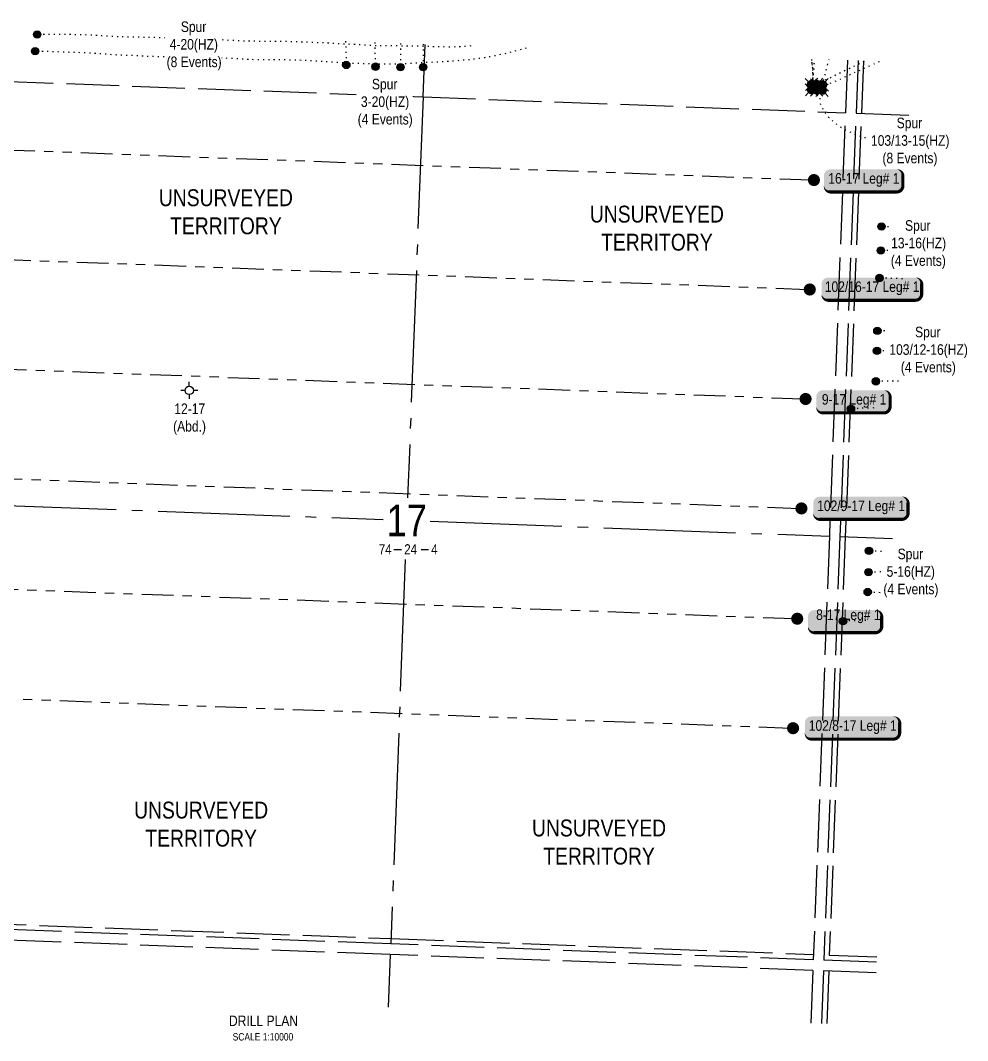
# Model space of a CAD drawing. Extents: x 329857 to 337194, y 6142471 to 6144607.
# Drawn here: x 335397 to 337194, y 6142471 to 6144408 of the extents above; entities that cross this region are included whole.
import ezdxf
from ezdxf.enums import TextEntityAlignment as Align

# ---------------------------------------------------------------- set-up
doc = ezdxf.new("R2010")
doc.units = 0
doc.header["$LTSCALE"] = 5
for name, pattern in [('foc-DOT', [1, 0.2, -0.8]), ('foc-DRILLPATH', [14.75, 6, -1.75, 1.75, -1.75, 1.75, -1.75]), ('foc-QUARTERLINE', [33, 25, -3, 2, -3]), ('foc-UNSURVEYED', [12.5, 10, -2.5])]:
    doc.linetypes.add(name, pattern=pattern)
for name, color, linetype in [('10', 1, 'Continuous'), ('9', 3, 'Continuous'), ('AS-DRILL', 8, 'foc-DOT'), ('AS-DRILL-T', 8, 'Continuous'), ('DETAIL-T', 7, 'Continuous'), ('F-WS-S', 8, 'Continuous'), ('L-MON', 1, 'Continuous'), ('L-QSEC', 8, 'foc-QUARTERLINE'), ('L-SECLBL', 7, 'Continuous'), ('L-UNS-T', 3, 'Continuous'), ('L-USEC', 7, 'foc-UNSURVEYED'), ('P-PDRILLPATH', 12, 'foc-DRILLPATH')]:
    doc.layers.add(name, color=color, linetype=linetype)
doc.layers.add('F-WS-T', color=190, linetype='Continuous', lineweight=9)
doc.styles.add('80', font='ARIALN.TTF', dxfattribs={"height": 10})
doc.styles.add('80CG', font='ARIALN.TTF', dxfattribs={"height": 10})
doc.styles.add('80L', font='ARIALN.TTF', dxfattribs={"height": 10})
doc.styles.add('SIMPLEX', font='ARIALN.TTF')

# ---------------------------------------------------------------- blocks, each defined once
blk = doc.blocks.new('L-SECLBL')
at = {"layer": '9', "color": 7}
for p, q in [((-5.08, -27.83), (-12.29, -27.83)), ((20.7, -27.83), (13.5, -27.83))]:
    blk.add_line(p, q, dxfattribs=at)
at = {"layer": '10', "color": 2, "style": 'SIMPLEX'}
blk.add_attdef('SEC', text='', height=30, dxfattribs=at).set_placement((0, 0), align=Align.MIDDLE)
at = {"layer": '10', "color": 5, "style": '80L'}
blk.add_attdef('TWP', text='', height=9.5, dxfattribs=at).set_placement((-14.43, -27.37), align=Align.MIDDLE_RIGHT)
blk.add_attdef('RGE', text='', height=9.5, dxfattribs=at).set_placement((3.62, -27.37), align=Align.MIDDLE_CENTER)
blk.add_attdef('MER', text='', height=9.5, dxfattribs=at).set_placement((23.17, -27.37), align=Align.MIDDLE_LEFT)
blk = doc.blocks.new('GABD')
for p, q in [((-0.81, 0), (-1.62, 0)), ((0, 0.81), (0, 1.62)), ((1.62, 0), (0.81, 0)), ((0, -0.81), (0, -1.62))]:
    blk.add_line(p, q)
blk.add_circle((0, 0), 0.8)
blk = doc.blocks.new('plbh')
at = {"layer": 'L-MON'}
h = blk.add_hatch(color=255, dxfattribs=at)
h.dxf.hatch_style = 1
edge = h.paths.add_edge_path()
edge.add_arc((0, 0), 1.16, 0, 360)
h = blk.add_hatch(color=256, dxfattribs=at)
h.dxf.hatch_style = 1
h.paths.add_polyline_path([(-0.96, 0, 1), (0.96, 0, 1)])
h.paths.add_polyline_path([(0.91, 0, -1), (-0.91, 0, -1)], flags=16)
h.paths.add_polyline_path([(0.45, 0, -1), (-0.45, 0, -1)], flags=0)
h = blk.add_hatch(color=256, dxfattribs=at)
h.dxf.hatch_style = 1
h.paths.add_polyline_path([(-0.45, 0, 1), (0.45, 0, 1)])
h.paths.add_polyline_path([(0.4, 0, -1), (-0.4, 0, -1)], flags=16)
at = {"layer": 'L-MON', "color": 240}
for radius in [0.96, 0.91, 0.45, 0.4]:
    blk.add_circle((0, 0), radius, dxfattribs=at)
blk = doc.blocks.new('WC3')
at = {"layer": 'L-MON'}
h = blk.add_hatch(color=255, dxfattribs=at)
h.dxf.hatch_style = 1
edge = h.paths.add_edge_path()
edge.add_arc((0, 0), 0.9, 0, 360)
at = {"layer": 'L-MON', "color": 206, "flags": 128}
for points in [[(-0.62, 0.5), (-1.23, 1.12)], [(0.52, 0.61), (1.13, 1.21)], [(-1.18, -1.18), (-0.56, -0.57)], [(1.16, -1.18), (0.56, -0.57)]]:
    blk.add_lwpolyline(points, dxfattribs=at)
at = {"layer": 'L-MON', "color": 206}
for radius in [0.8, 0.373]:
    blk.add_circle((0, 0), radius, dxfattribs=at)
blk = doc.blocks.new('*U450')
h = blk.add_hatch(color=254)
edge = h.paths.add_edge_path()
edge.add_line((-39, -11.5), (39, -11.5))
edge.add_arc((39, -5.5), 6, 270, 360)
edge.add_line((45, -5.5), (45, 4))
edge.add_arc((39, 4), 6, 0, 90)
edge.add_line((39, 10), (-39, 10))
edge.add_arc((-39, 4), 6, 90, 180)
edge.add_line((-45, 4), (-45, -5.5))
edge.add_arc((-39, -5.5), 6, 180, 270)
at = {"color": 1, "flags": 128}
blk.add_lwpolyline([(-39, -11.5, 3, 3, 0), (39, -11.5, 3, 3, 0.414214), (45, -5.5, 3, 3, 0), (45, 4, 3, 0, 0.414214), (39, 10, 0, 0, 0), (-39, 10, 0, 0, 0.414214), (-45, 4, 0, 0, 0), (-45, -5.5, 0, 3, 0.414214)], format="xyseb", close=True, dxfattribs=at)
blk.add_lwpolyline([(-29.24, -3.74, 0, 10, 0), (0, 0, 5, 5, 0)], format="xyseb", dxfattribs=at)
at = {"color": 1, "style": '80'}
blk.add_attdef('ENTER_TEXT_001', (-37.03, -4.99), '', height=10, dxfattribs=at)
blk = doc.blocks.new('*U451')
h = blk.add_hatch(color=254)
edge = h.paths.add_edge_path()
edge.add_line((-29, -11.5), (29, -11.5))
edge.add_arc((29, -5.5), 6, 270, 360)
edge.add_line((35, -5.5), (35, 4))
edge.add_arc((29, 4), 6, 0, 90)
edge.add_line((29, 10), (-29, 10))
edge.add_arc((-29, 4), 6, 90, 180)
edge.add_line((-35, 4), (-35, -5.5))
edge.add_arc((-29, -5.5), 6, 180, 270)
at = {"color": 1, "flags": 128}
blk.add_lwpolyline([(-29, -11.5, 3, 3, 0), (29, -11.5, 3, 3, 0.414214), (35, -5.5, 3, 3, 0), (35, 4, 3, 0, 0.414214), (29, 10, 0, 0, 0), (-29, 10, 0, 0, 0.414214), (-35, 4, 0, 0, 0), (-35, -5.5, 0, 3, 0.414214)], format="xyseb", close=True, dxfattribs=at)
blk.add_lwpolyline([(-24.87, -2.66, 0, 10, 0), (0, 0, 5, 5, 0)], format="xyseb", dxfattribs=at)
at = {"color": 1, "style": '80'}
blk.add_attdef('ENTER_TEXT_001', (-37.03, -4.99), '', height=10, dxfattribs=at)
blk = doc.blocks.new('*U452')
h = blk.add_hatch(color=254)
edge = h.paths.add_edge_path()
edge.add_line((-41.5, -11.5), (41.5, -11.5))
edge.add_arc((41.5, -5.5), 6, 270, 360)
edge.add_line((47.5, -5.5), (47.5, 4))
edge.add_arc((41.5, 4), 6, 0, 90)
edge.add_line((41.5, 10), (-41.5, 10))
edge.add_arc((-41.5, 4), 6, 90, 180)
edge.add_line((-47.5, 4), (-47.5, -5.5))
edge.add_arc((-41.5, -5.5), 6, 180, 270)
at = {"color": 1, "flags": 128}
blk.add_lwpolyline([(-41.5, -11.5, 3, 3, 0), (41.5, -11.5, 3, 3, 0.414214), (47.5, -5.5, 3, 3, 0), (47.5, 4, 3, 0, 0.414214), (41.5, 10, 0, 0, 0), (-41.5, 10, 0, 0, 0.414214), (-47.5, 4, 0, 0, 0), (-47.5, -5.5, 0, 3, 0.414214)], format="xyseb", close=True, dxfattribs=at)
blk.add_lwpolyline([(-29.24, -3.74, 0, 10, 0), (0, 0, 5, 5, 0)], format="xyseb", dxfattribs=at)
at = {"color": 1, "style": '80'}
blk.add_attdef('ENTER_TEXT_001', (-37.03, -4.99), '', height=10, dxfattribs=at)
blk = doc.blocks.new('*U453')
h = blk.add_hatch(color=254)
edge = h.paths.add_edge_path()
edge.add_line((-31.5, -11.5), (31.5, -11.5))
edge.add_arc((31.5, -5.5), 6, 270, 360)
edge.add_line((37.5, -5.5), (37.5, 4))
edge.add_arc((31.5, 4), 6, 0, 90)
edge.add_line((31.5, 10), (-31.5, 10))
edge.add_arc((-31.5, 4), 6, 90, 180)
edge.add_line((-37.5, 4), (-37.5, -5.5))
edge.add_arc((-31.5, -5.5), 6, 180, 270)
at = {"color": 1, "flags": 128}
blk.add_lwpolyline([(-31.5, -11.5, 3, 3, 0), (31.5, -11.5, 3, 3, 0.414214), (37.5, -5.5, 3, 3, 0), (37.5, 4, 3, 0, 0.414214), (31.5, 10, 0, 0, 0), (-31.5, 10, 0, 0, 0.414214), (-37.5, 4, 0, 0, 0), (-37.5, -5.5, 0, 3, 0.414214)], format="xyseb", close=True, dxfattribs=at)
blk.add_lwpolyline([(-24.87, -2.66, 0, 10, 0), (0, 0, 5, 5, 0)], format="xyseb", dxfattribs=at)
at = {"color": 1, "style": '80'}
blk.add_attdef('ENTER_TEXT_001', (-37.03, -4.99), '', height=10, dxfattribs=at)

msp = doc.modelspace()

# ---------------------------------------------------------------- hatches: boundary and pattern name
at = {"layer": 'AS-DRILL-T'}
h = msp.add_hatch(color=256, dxfattribs=at)
h.dxf.hatch_style = 1
edge = h.paths.add_edge_path()
edge.add_arc((335428.58, 6144380.982), 6.999, 0, 360)
h = msp.add_hatch(color=256, dxfattribs=at)
h.dxf.hatch_style = 1
edge = h.paths.add_edge_path()
edge.add_arc((335424.463, 6144349.345), 6.999, 0, 360)
h = msp.add_hatch(color=256, dxfattribs=at)
h.dxf.hatch_style = 1
edge = h.paths.add_edge_path()
edge.add_arc((336015.037, 6144323.066), 6.999, 0, 360)
h = msp.add_hatch(color=256, dxfattribs=at)
h.dxf.hatch_style = 1
edge = h.paths.add_edge_path()
edge.add_arc((336070.385, 6144319.875), 6.999, 0, 360)
h = msp.add_hatch(color=256, dxfattribs=at)
h.dxf.hatch_style = 1
edge = h.paths.add_edge_path()
edge.add_arc((336118.028, 6144319.03), 6.999, 0, 360)
h = msp.add_hatch(color=256, dxfattribs=at)
h.dxf.hatch_style = 1
edge = h.paths.add_edge_path()
edge.add_arc((336160.893, 6144318.879), 6.999, 0, 360)
h = msp.add_hatch(color=256, dxfattribs=at)
h.dxf.hatch_style = 1
edge = h.paths.add_edge_path()
edge.add_arc((337030.978, 6144016.344), 6.999, 0, 360)
h = msp.add_hatch(color=256, dxfattribs=at)
h.dxf.hatch_style = 1
edge = h.paths.add_edge_path()
edge.add_arc((337029.544, 6143970.806), 6.999, 0, 360)
h = msp.add_hatch(color=256, dxfattribs=at)
h.dxf.hatch_style = 1
edge = h.paths.add_edge_path()
edge.add_arc((337026.973, 6143918.715), 6.999, 0, 360)
h = msp.add_hatch(color=256, dxfattribs=at)
h.dxf.hatch_style = 1
edge = h.paths.add_edge_path()
edge.add_arc((337022.984, 6143818.486), 6.999, 0, 360)
h = msp.add_hatch(color=256, dxfattribs=at)
h.dxf.hatch_style = 1
edge = h.paths.add_edge_path()
edge.add_arc((337022.188, 6143780.339), 6.999, 0, 360)
h = msp.add_hatch(color=256, dxfattribs=at)
h.dxf.hatch_style = 1
edge = h.paths.add_edge_path()
edge.add_arc((337020.159, 6143722.434), 6.999, 0, 360)
h = msp.add_hatch(color=256, dxfattribs=at)
h.dxf.hatch_style = 1
edge = h.paths.add_edge_path()
edge.add_arc((336972.808, 6143670.21), 6.999, 0, 360)
h = msp.add_hatch(color=256, dxfattribs=at)
h.dxf.hatch_style = 1
edge = h.paths.add_edge_path()
edge.add_arc((337007.085, 6143400.772), 6.999, 0, 360)
h = msp.add_hatch(color=256, dxfattribs=at)
h.dxf.hatch_style = 1
edge = h.paths.add_edge_path()
edge.add_arc((337006.098, 6143360.2), 6.999, 0, 360)
h = msp.add_hatch(color=256, dxfattribs=at)
h.dxf.hatch_style = 1
edge = h.paths.add_edge_path()
edge.add_arc((337004.618, 6143322.459), 6.999, 0, 360)
h = msp.add_hatch(color=256, dxfattribs=at)
h.dxf.hatch_style = 1
edge = h.paths.add_edge_path()
edge.add_arc((336957.735, 6143267.253), 6.999, 0, 360)

# ---------------------------------------------------------------- linework, layer by layer
at = {"layer": 'AS-DRILL', "ltscale": 2, "flags": 128}
for points in [[(336251.452, 6144359.123), (336243.824, 6144358.476), (336230.178, 6144357.515), (336216.501, 6144357.065), (336202.824, 6144357.156), (336189.157, 6144357.496), (336175.493, 6144357.897), (336161.819, 6144358.317), (336148.151, 6144358.648), (336134.491, 6144358.898), (336120.807, 6144359.049), (336107.13, 6144359.139), (336093.489, 6144359.109), (336079.831, 6144359.149), (336066.348, 6144359.592), (336052.938, 6144360.373), (336039.4, 6144361.219), (336025.998, 6144361.939), (336012.527, 6144362.683), (335999.025, 6144363.427), (335985.571, 6144364.1), (335972.038, 6144364.795), (335958.593, 6144365.457), (335945.303, 6144365.954), (335931.849, 6144366.376), (335918.386, 6144366.829), (335904.883, 6144367.253), (335891.355, 6144367.558), (335877.841, 6144367.713), (335864.382, 6144367.735), (335850.915, 6144367.828), (335837.426, 6144368.091), (335823.953, 6144368.274), (335810.5, 6144368.706), (335796.941, 6144369.513), (335783.501, 6144370.315), (335769.949, 6144371.042), (335756.429, 6144371.547), (335742.838, 6144371.784), (335729.196, 6144372.003), (335715.706, 6144372.507), (335702.281, 6144373.169), (335688.799, 6144373.642), (335675.298, 6144374.126), (335661.819, 6144374.67), (335648.232, 6144375.017), (335634.713, 6144375.302), (335621.245, 6144375.605), (335607.755, 6144375.848), (335594.267, 6144376.162), (335580.767, 6144376.686), (335567.358, 6144377.487), (335553.902, 6144378.39), (335540.432, 6144379.153), (335526.985, 6144379.755), (335513.442, 6144380.191), (335499.964, 6144380.514), (335486.562, 6144380.725), (335473.088, 6144380.858), (335459.548, 6144380.873), (335446.58, 6144380.896), (335428.58, 6144380.982)], [(336013.687, 6144368.031), (336013.927, 6144359.145), (336014.297, 6144345.821), (336014.478, 6144339.049), (336015.037, 6144323.066)], [(336069.01, 6144365.958), (336069.021, 6144357.935), (336069.221, 6144344.607), (336069.534, 6144336.84), (336070.334, 6144320.877), (336070.385, 6144319.875)], [(336118.016, 6144364.122), (336118.015, 6144355.797), (336117.904, 6144342.442), (336117.9, 6144335.027), (336118.028, 6144319.03)], [(336160.898, 6144362.515), (336160.881, 6144359.299), (336160.789, 6144345.943), (336160.786, 6144334.875), (336160.893, 6144318.879)], [(336356.249, 6144355.196), (336344.117, 6144351.644), (336330.895, 6144348.165), (336317.624, 6144344.968), (336304.3, 6144341.972), (336290.917, 6144339.27), (336277.447, 6144336.901), (336263.948, 6144334.813), (336250.394, 6144333.118), (336236.777, 6144331.895), (336223.12, 6144330.904), (336209.492, 6144329.912), (336195.848, 6144329.001), (336182.191, 6144328.29), (336168.528, 6144327.68), (336154.872, 6144327.009), (336141.24, 6144326.157), (336127.603, 6144325.176), (336113.945, 6144324.445), (336100.308, 6144324.264), (336086.64, 6144324.564), (336073.156, 6144324.988), (336059.575, 6144325.225), (336046.063, 6144325.429), (336032.605, 6144325.732), (336019.13, 6144326.375), (336005.815, 6144327.292), (335992.379, 6144328.185), (335978.862, 6144329.04), (335965.436, 6144329.921), (335952.168, 6144330.767), (335938.735, 6144331.459), (335925.274, 6144331.961), (335911.74, 6144332.367), (335898.201, 6144332.662), (335884.675, 6144332.747), (335871.181, 6144332.641), (335857.691, 6144332.634), (335844.2, 6144332.868), (335830.742, 6144333.44), (335817.301, 6144334.203), (335803.729, 6144334.93), (335790.274, 6144335.582), (335776.704, 6144336.099), (335763.181, 6144336.544), (335749.603, 6144337.111), (335735.997, 6144337.73), (335722.513, 6144338.153), (335709.072, 6144338.395), (335695.592, 6144338.388), (335682.087, 6144338.232), (335668.602, 6144338.365), (335655.007, 6144338.743), (335641.495, 6144339.228), (335628.03, 6144339.871), (335614.565, 6144340.524), (335601.087, 6144341.097), (335587.575, 6144341.552), (335574.15, 6144342.213), (335560.709, 6144343.235), (335547.25, 6144344.308), (335533.825, 6144345.22), (335520.294, 6144345.966), (335506.816, 6144346.549), (335493.413, 6144346.969), (335479.936, 6144347.313), (335466.405, 6144347.808), (335452.869, 6144348.434), (335442.456, 6144348.81), (335424.463, 6144349.345)], [(336898.048, 6144276.227), (336898.009, 6144275.998), (336897.725, 6144275.639), (336897.675, 6144275.911), (336897.794, 6144276.647), (336898.194, 6144278.223), (336898.76, 6144280.483), (336899.347, 6144283.002), (336899.965, 6144285.841), (336900.607, 6144289.299), (336901.009, 6144293.276), (336901.158, 6144297.454), (336901.355, 6144301.849), (336901.701, 6144306.73), (336902.136, 6144312.097), (336902.584, 6144317.824), (336903.058, 6144323.951), (336903.483, 6144330.649), (336903.682, 6144334.685)], [(336898.048, 6144276.227), (336898.009, 6144275.998), (336897.725, 6144275.639), (336897.675, 6144275.911), (336897.794, 6144276.647), (336898.194, 6144278.223), (336898.76, 6144280.483), (336899.347, 6144283.002), (336899.965, 6144285.841), (336900.607, 6144289.299), (336901.009, 6144293.276), (336901.158, 6144297.454), (336901.355, 6144301.849), (336901.701, 6144306.73), (336902.136, 6144312.097), (336902.584, 6144317.824), (336903.058, 6144323.951), (336903.483, 6144330.649), (336903.682, 6144334.685)], [(336898.048, 6144276.227), (336898.009, 6144275.998), (336897.725, 6144275.639), (336897.675, 6144275.911), (336897.794, 6144276.647), (336898.194, 6144278.223), (336898.76, 6144280.483), (336899.347, 6144283.002), (336899.965, 6144285.841), (336900.607, 6144289.299), (336901.009, 6144293.276), (336901.158, 6144297.454), (336901.355, 6144301.849), (336901.701, 6144306.73), (336902.136, 6144312.097), (336902.584, 6144317.824), (336903.058, 6144323.951), (336903.483, 6144330.649), (336903.682, 6144334.685)], [(336898.048, 6144276.227), (336898.009, 6144275.998), (336897.725, 6144275.639), (336897.675, 6144275.911), (336897.794, 6144276.647), (336898.194, 6144278.223), (336898.76, 6144280.483), (336899.347, 6144283.002), (336899.965, 6144285.841), (336900.607, 6144289.299), (336901.009, 6144293.276), (336901.158, 6144297.454), (336901.355, 6144301.849), (336901.701, 6144306.73), (336902.136, 6144312.097), (336902.584, 6144317.824), (336903.058, 6144323.951), (336903.483, 6144330.649), (336903.682, 6144334.685)], [(336898.048, 6144276.227), (336898.009, 6144275.998), (336897.725, 6144275.639), (336897.675, 6144275.911), (336897.794, 6144276.647), (336898.194, 6144278.223), (336898.76, 6144280.483), (336899.347, 6144283.002), (336899.965, 6144285.841), (336900.607, 6144289.299), (336901.009, 6144293.276), (336901.158, 6144297.454), (336901.355, 6144301.849), (336901.701, 6144306.73), (336902.136, 6144312.097), (336902.584, 6144317.824), (336903.058, 6144323.951), (336903.483, 6144330.649), (336903.682, 6144334.685)], [(336898.048, 6144276.227), (336898.033, 6144276.097), (336897.907, 6144275.692), (336897.741, 6144275.788), (336898.049, 6144277.578), (336898.354, 6144278.747), (336899.218, 6144282.257), (336900.568, 6144289.05), (336901.417, 6144297.674), (336902.024, 6144308.099), (336903.002, 6144320.65), (336903.869, 6144334.678)], [(336898.429, 6144286.239), (336898.418, 6144286.219), (336898.355, 6144286.121), (336898.313, 6144286.073), (336898.324, 6144286.113), (336898.402, 6144286.32), (336898.682, 6144287.11), (336899.12, 6144288.624), (336899.659, 6144290.955), (336900.25, 6144294.115), (336900.775, 6144298.178), (336900.922, 6144302.826), (336900.774, 6144307.615), (336900.524, 6144312.348), (336900.158, 6144317.175), (336899.681, 6144322.007), (336899.141, 6144326.731), (336898.531, 6144331.478), (336898.125, 6144334.893)], [(336898.429, 6144286.239), (336898.418, 6144286.219), (336898.355, 6144286.121), (336898.313, 6144286.073), (336898.324, 6144286.113), (336898.402, 6144286.32), (336898.682, 6144287.11), (336899.12, 6144288.624), (336899.659, 6144290.955), (336900.25, 6144294.115), (336900.775, 6144298.178), (336900.922, 6144302.826), (336900.774, 6144307.615), (336900.524, 6144312.348), (336900.158, 6144317.175), (336899.681, 6144322.007), (336899.141, 6144326.731), (336898.531, 6144331.478), (336898.125, 6144334.893)], [(336898.429, 6144286.239), (336898.418, 6144286.219), (336898.355, 6144286.121), (336898.313, 6144286.073), (336898.324, 6144286.113), (336898.402, 6144286.32), (336898.682, 6144287.11), (336899.12, 6144288.624), (336899.659, 6144290.955), (336900.25, 6144294.115), (336900.775, 6144298.178), (336900.922, 6144302.826), (336900.774, 6144307.615), (336900.524, 6144312.348), (336900.158, 6144317.175), (336899.681, 6144322.007), (336899.141, 6144326.731), (336898.531, 6144331.478), (336898.125, 6144334.893)], [(336898.429, 6144286.239), (336898.418, 6144286.219), (336898.355, 6144286.121), (336898.313, 6144286.073), (336898.324, 6144286.113), (336898.402, 6144286.32), (336898.682, 6144287.11), (336899.12, 6144288.624), (336899.659, 6144290.955), (336900.25, 6144294.115), (336900.775, 6144298.178), (336900.922, 6144302.826), (336900.774, 6144307.615), (336900.524, 6144312.348), (336900.158, 6144317.175), (336899.681, 6144322.007), (336899.141, 6144326.731), (336898.531, 6144331.478), (336898.125, 6144334.893)], [(336898.429, 6144286.239), (336898.418, 6144286.219), (336898.355, 6144286.121), (336898.313, 6144286.073), (336898.324, 6144286.113), (336898.402, 6144286.32), (336898.682, 6144287.11), (336899.12, 6144288.624), (336899.659, 6144290.955), (336900.25, 6144294.115), (336900.775, 6144298.178), (336900.922, 6144302.826), (336900.774, 6144307.615), (336900.524, 6144312.348), (336900.158, 6144317.175), (336899.681, 6144322.007), (336899.141, 6144326.731), (336898.531, 6144331.478), (336898.125, 6144334.893)], [(336898.429, 6144286.239), (336898.418, 6144286.219), (336898.355, 6144286.121), (336898.313, 6144286.073), (336898.324, 6144286.113), (336898.402, 6144286.32), (336898.682, 6144287.11), (336899.12, 6144288.624), (336899.659, 6144290.955), (336900.25, 6144294.115), (336900.775, 6144298.178), (336900.922, 6144302.826), (336900.774, 6144307.615), (336900.524, 6144312.348), (336900.158, 6144317.175), (336899.681, 6144322.007), (336899.141, 6144326.731), (336898.531, 6144331.478), (336898.125, 6144334.893)], [(336908.041, 6144275.735), (336908, 6144275.696), (336907.955, 6144275.568), (336907.901, 6144275.47), (336907.852, 6144275.492), (336907.815, 6144275.573), (336907.738, 6144275.636), (336907.601, 6144275.731), (336907.486, 6144275.856), (336907.459, 6144275.947), (336907.687, 6144276.148), (336907.708, 6144276.168), (336908.598, 6144276.694), (336910.147, 6144277.676), (336912.417, 6144278.951), (336915.397, 6144280.458), (336918.98, 6144282.313), (336923.058, 6144284.299), (336927.648, 6144286.296), (336932.72, 6144288.375), (336938.418, 6144290.569), (336944.806, 6144293.028), (336951.803, 6144295.964), (336959.331, 6144299.44), (336967.476, 6144303.353), (336976.297, 6144307.43), (336985.772, 6144311.572), (336995.734, 6144315.916), (337006.195, 6144320.461), (337017.043, 6144325.192), (337027.83, 6144330.034)], [(336908.041, 6144275.735), (336908, 6144275.696), (336907.955, 6144275.568), (336907.901, 6144275.47), (336907.852, 6144275.492), (336907.815, 6144275.573), (336907.738, 6144275.636), (336907.601, 6144275.731), (336907.486, 6144275.856), (336907.459, 6144275.947), (336907.687, 6144276.148), (336907.708, 6144276.168), (336908.598, 6144276.694), (336910.147, 6144277.676), (336912.417, 6144278.951), (336915.397, 6144280.458), (336918.98, 6144282.313), (336923.058, 6144284.299), (336927.648, 6144286.296), (336932.72, 6144288.375), (336938.418, 6144290.569), (336944.806, 6144293.028), (336951.803, 6144295.964), (336959.331, 6144299.44), (336967.476, 6144303.353), (336976.297, 6144307.43), (336985.772, 6144311.572), (336995.734, 6144315.916), (337006.195, 6144320.461), (337017.043, 6144325.192), (337027.83, 6144330.034)], [(336908.041, 6144275.735), (336908, 6144275.696), (336907.955, 6144275.568), (336907.901, 6144275.47), (336907.852, 6144275.492), (336907.815, 6144275.573), (336907.738, 6144275.636), (336907.601, 6144275.731), (336907.486, 6144275.856), (336907.459, 6144275.947), (336907.687, 6144276.148), (336907.708, 6144276.168), (336908.598, 6144276.694), (336910.147, 6144277.676), (336912.417, 6144278.951), (336915.397, 6144280.458), (336918.98, 6144282.313), (336923.058, 6144284.299), (336927.648, 6144286.296), (336932.72, 6144288.375), (336938.418, 6144290.569), (336944.806, 6144293.028), (336951.803, 6144295.964), (336959.331, 6144299.44), (336967.476, 6144303.353), (336976.297, 6144307.43), (336985.772, 6144311.572), (336995.734, 6144315.916), (337006.195, 6144320.461), (337017.043, 6144325.192), (337027.83, 6144330.034)], [(336908.041, 6144275.735), (336908, 6144275.696), (336907.955, 6144275.568), (336907.901, 6144275.47), (336907.852, 6144275.492), (336907.815, 6144275.573), (336907.738, 6144275.636), (336907.601, 6144275.731), (336907.486, 6144275.856), (336907.459, 6144275.947), (336907.687, 6144276.148), (336907.708, 6144276.168), (336908.598, 6144276.694), (336910.147, 6144277.676), (336912.417, 6144278.951), (336915.397, 6144280.458), (336918.98, 6144282.313), (336923.058, 6144284.299), (336927.648, 6144286.296), (336932.72, 6144288.375), (336938.418, 6144290.569), (336944.806, 6144293.028), (336951.803, 6144295.964), (336959.331, 6144299.44), (336967.476, 6144303.353), (336976.297, 6144307.43), (336985.772, 6144311.572), (336995.734, 6144315.916), (337006.195, 6144320.461), (337017.043, 6144325.192), (337027.83, 6144330.034)], [(336908.041, 6144275.735), (336908, 6144275.696), (336907.955, 6144275.568), (336907.901, 6144275.47), (336907.852, 6144275.492), (336907.815, 6144275.573), (336907.738, 6144275.636), (336907.601, 6144275.731), (336907.486, 6144275.856), (336907.459, 6144275.947), (336907.687, 6144276.148), (336907.708, 6144276.168), (336908.598, 6144276.694), (336910.147, 6144277.676), (336912.417, 6144278.951), (336915.397, 6144280.458), (336918.98, 6144282.313), (336923.058, 6144284.299), (336927.648, 6144286.296), (336932.72, 6144288.375), (336938.418, 6144290.569), (336944.806, 6144293.028), (336951.803, 6144295.964), (336959.331, 6144299.44), (336967.476, 6144303.353), (336976.297, 6144307.43), (336985.772, 6144311.572), (336995.734, 6144315.916), (337006.195, 6144320.461), (337017.043, 6144325.192), (337027.83, 6144330.034)], [(336908.041, 6144275.735), (336908, 6144275.696), (336907.955, 6144275.568), (336907.901, 6144275.47), (336907.852, 6144275.492), (336907.815, 6144275.573), (336907.738, 6144275.636), (336907.601, 6144275.731), (336907.486, 6144275.856), (336907.459, 6144275.947), (336907.687, 6144276.148), (336907.708, 6144276.168), (336908.598, 6144276.694), (336910.147, 6144277.676), (336912.417, 6144278.951), (336915.397, 6144280.458), (336918.98, 6144282.313), (336923.058, 6144284.299), (336927.648, 6144286.296), (336932.72, 6144288.375), (336938.418, 6144290.569), (336944.806, 6144293.028), (336951.803, 6144295.964), (336959.331, 6144299.44), (336967.476, 6144303.353), (336976.297, 6144307.43), (336985.772, 6144311.572), (336995.734, 6144315.916), (337006.195, 6144320.461), (337017.043, 6144325.192), (337027.83, 6144330.034)], [(336908.423, 6144285.747), (336908.352, 6144285.719), (336908.321, 6144285.701), (336908.158, 6144285.617), (336908.025, 6144285.552), (336907.843, 6144285.509), (336907.653, 6144285.506), (336907.525, 6144285.551), (336907.594, 6144285.788), (336908.06, 6144286.211), (336908.132, 6144286.248), (336909.238, 6144286.927), (336910.395, 6144287.603), (336915.521, 6144290.29), (336923.864, 6144294.145), (336935.297, 6144299.794), (336949.747, 6144307.149), (336967.444, 6144315.662), (336988.089, 6144325.393), (336999.797, 6144331.084)], [(336908.423, 6144285.747), (336908.402, 6144285.737), (336908.331, 6144285.71), (336908.27, 6144285.672), (336908.199, 6144285.655), (336908.128, 6144285.618), (336908.067, 6144285.59), (336907.986, 6144285.583), (336907.896, 6144285.587), (336907.807, 6144285.6), (336907.727, 6144285.613), (336907.678, 6144285.635), (336907.629, 6144285.667), (336907.642, 6144285.746), (336907.728, 6144285.893), (336907.824, 6144286.06), (336907.921, 6144286.226), (336908.003, 6144286.293), (336908.26, 6144286.453), (336909.139, 6144286.94), (336910.622, 6144287.784), (336912.678, 6144288.947), (336915.311, 6144290.308), (336918.605, 6144291.924), (336922.639, 6144293.781), (336927.332, 6144295.864), (336932.523, 6144298.429), (336938.234, 6144301.493), (336944.635, 6144304.822), (336951.743, 6144308.314), (336959.485, 6144311.902), (336967.97, 6144315.812), (336976.931, 6144320.124), (336986.48, 6144324.644), (336996.486, 6144329.357), (337000.005, 6144331.076)], [(336908.423, 6144285.747), (336908.402, 6144285.737), (336908.331, 6144285.71), (336908.27, 6144285.672), (336908.199, 6144285.655), (336908.128, 6144285.618), (336908.067, 6144285.59), (336907.986, 6144285.583), (336907.896, 6144285.587), (336907.807, 6144285.6), (336907.727, 6144285.613), (336907.678, 6144285.635), (336907.629, 6144285.667), (336907.642, 6144285.746), (336907.728, 6144285.893), (336907.824, 6144286.06), (336907.921, 6144286.226), (336908.003, 6144286.293), (336908.26, 6144286.453), (336909.139, 6144286.94), (336910.622, 6144287.784), (336912.678, 6144288.947), (336915.311, 6144290.308), (336918.605, 6144291.924), (336922.639, 6144293.781), (336927.332, 6144295.864), (336932.523, 6144298.429), (336938.234, 6144301.493), (336944.635, 6144304.822), (336951.743, 6144308.314), (336959.485, 6144311.902), (336967.97, 6144315.812), (336976.931, 6144320.124), (336986.48, 6144324.644), (336996.486, 6144329.357), (337000.005, 6144331.076)], [(336908.423, 6144285.747), (336908.402, 6144285.737), (336908.331, 6144285.71), (336908.27, 6144285.672), (336908.199, 6144285.655), (336908.128, 6144285.618), (336908.067, 6144285.59), (336907.986, 6144285.583), (336907.896, 6144285.587), (336907.807, 6144285.6), (336907.727, 6144285.613), (336907.678, 6144285.635), (336907.629, 6144285.667), (336907.642, 6144285.746), (336907.728, 6144285.893), (336907.824, 6144286.06), (336907.921, 6144286.226), (336908.003, 6144286.293), (336908.26, 6144286.453), (336909.139, 6144286.94), (336910.622, 6144287.784), (336912.678, 6144288.947), (336915.311, 6144290.308), (336918.605, 6144291.924), (336922.639, 6144293.781), (336927.332, 6144295.864), (336932.523, 6144298.429), (336938.234, 6144301.493), (336944.635, 6144304.822), (336951.743, 6144308.314), (336959.485, 6144311.902), (336967.97, 6144315.812), (336976.931, 6144320.124), (336986.48, 6144324.644), (336996.486, 6144329.357), (337000.005, 6144331.076)], [(336908.423, 6144285.747), (336908.402, 6144285.737), (336908.331, 6144285.71), (336908.27, 6144285.672), (336908.199, 6144285.655), (336908.128, 6144285.618), (336908.067, 6144285.59), (336907.986, 6144285.583), (336907.896, 6144285.587), (336907.807, 6144285.6), (336907.727, 6144285.613), (336907.678, 6144285.635), (336907.629, 6144285.667), (336907.642, 6144285.746), (336907.728, 6144285.893), (336907.824, 6144286.06), (336907.921, 6144286.226), (336908.003, 6144286.293), (336908.26, 6144286.453), (336909.139, 6144286.94), (336910.622, 6144287.784), (336912.678, 6144288.947), (336915.311, 6144290.308), (336918.605, 6144291.924), (336922.639, 6144293.781), (336927.332, 6144295.864), (336932.523, 6144298.429), (336938.234, 6144301.493), (336944.635, 6144304.822), (336951.743, 6144308.314), (336959.485, 6144311.902), (336967.97, 6144315.812), (336976.931, 6144320.124), (336986.48, 6144324.644), (336996.486, 6144329.357), (337000.005, 6144331.076)], [(336908.423, 6144285.747), (336908.402, 6144285.737), (336908.331, 6144285.71), (336908.27, 6144285.672), (336908.199, 6144285.655), (336908.128, 6144285.618), (336908.067, 6144285.59), (336907.986, 6144285.583), (336907.896, 6144285.587), (336907.807, 6144285.6), (336907.727, 6144285.613), (336907.678, 6144285.635), (336907.629, 6144285.667), (336907.642, 6144285.746), (336907.728, 6144285.893), (336907.824, 6144286.06), (336907.921, 6144286.226), (336908.003, 6144286.293), (336908.26, 6144286.453), (336909.139, 6144286.94), (336910.622, 6144287.784), (336912.678, 6144288.947), (336915.311, 6144290.308), (336918.605, 6144291.924), (336922.639, 6144293.781), (336927.332, 6144295.864), (336932.523, 6144298.429), (336938.234, 6144301.493), (336944.635, 6144304.822), (336951.743, 6144308.314), (336959.485, 6144311.902), (336967.97, 6144315.812), (336976.931, 6144320.124), (336986.48, 6144324.644), (336996.486, 6144329.357), (337000.005, 6144331.076)], [(336918.417, 6144285.255), (336918.358, 6144285.307), (336918.215, 6144285.492), (336917.969, 6144285.852), (336917.723, 6144286.222), (336917.548, 6144286.349), (336917.473, 6144286.231), (336917.483, 6144286.221), (336917.504, 6144286.26), (336917.633, 6144286.495), (336917.984, 6144287.293), (336918.577, 6144288.671), (336919.413, 6144290.661), (336920.358, 6144293.136), (336921.324, 6144296.162), (336922.356, 6144299.875), (336923.569, 6144304.142), (336924.988, 6144309.072), (336926.511, 6144314.898), (336928.086, 6144321.583), (336929.934, 6144328.848), (336931.229, 6144333.653)], [(336918.417, 6144285.255), (336918.358, 6144285.307), (336918.215, 6144285.492), (336917.969, 6144285.852), (336917.723, 6144286.222), (336917.548, 6144286.349), (336917.473, 6144286.231), (336917.483, 6144286.221), (336917.504, 6144286.26), (336917.633, 6144286.495), (336917.984, 6144287.293), (336918.577, 6144288.671), (336919.413, 6144290.661), (336920.358, 6144293.136), (336921.324, 6144296.162), (336922.356, 6144299.875), (336923.569, 6144304.142), (336924.988, 6144309.072), (336926.511, 6144314.898), (336928.086, 6144321.583), (336929.934, 6144328.848), (336931.229, 6144333.653)], [(336918.417, 6144285.255), (336918.358, 6144285.307), (336918.215, 6144285.492), (336917.969, 6144285.852), (336917.723, 6144286.222), (336917.548, 6144286.349), (336917.473, 6144286.231), (336917.483, 6144286.221), (336917.504, 6144286.26), (336917.633, 6144286.495), (336917.984, 6144287.293), (336918.577, 6144288.671), (336919.413, 6144290.661), (336920.358, 6144293.136), (336921.324, 6144296.162), (336922.356, 6144299.875), (336923.569, 6144304.142), (336924.988, 6144309.072), (336926.511, 6144314.898), (336928.086, 6144321.583), (336929.934, 6144328.848), (336931.229, 6144333.653)], [(336918.417, 6144285.255), (336918.358, 6144285.307), (336918.215, 6144285.492), (336917.969, 6144285.852), (336917.723, 6144286.222), (336917.548, 6144286.349), (336917.473, 6144286.231), (336917.483, 6144286.221), (336917.504, 6144286.26), (336917.633, 6144286.495), (336917.984, 6144287.293), (336918.577, 6144288.671), (336919.413, 6144290.661), (336920.358, 6144293.136), (336921.324, 6144296.162), (336922.356, 6144299.875), (336923.569, 6144304.142), (336924.988, 6144309.072), (336926.511, 6144314.898), (336928.086, 6144321.583), (336929.934, 6144328.848), (336931.229, 6144333.653)], [(336918.417, 6144285.255), (336918.358, 6144285.307), (336918.215, 6144285.492), (336917.969, 6144285.852), (336917.723, 6144286.222), (336917.548, 6144286.349), (336917.473, 6144286.231), (336917.483, 6144286.221), (336917.504, 6144286.26), (336917.633, 6144286.495), (336917.984, 6144287.293), (336918.577, 6144288.671), (336919.413, 6144290.661), (336920.358, 6144293.136), (336921.324, 6144296.162), (336922.356, 6144299.875), (336923.569, 6144304.142), (336924.988, 6144309.072), (336926.511, 6144314.898), (336928.086, 6144321.583), (336929.934, 6144328.848), (336931.229, 6144333.653)], [(336918.417, 6144285.255), (336918.358, 6144285.307), (336918.215, 6144285.492), (336917.969, 6144285.852), (336917.723, 6144286.222), (336917.548, 6144286.349), (336917.473, 6144286.231), (336917.483, 6144286.221), (336917.504, 6144286.26), (336917.633, 6144286.495), (336917.984, 6144287.293), (336918.577, 6144288.671), (336919.413, 6144290.661), (336920.358, 6144293.136), (336921.324, 6144296.162), (336922.356, 6144299.875), (336923.569, 6144304.142), (336924.988, 6144309.072), (336926.511, 6144314.898), (336928.086, 6144321.583), (336929.934, 6144328.848), (336931.229, 6144333.653)], [(336918.035, 6144275.243), (336917.978, 6144275.305), (336917.844, 6144275.48), (336917.577, 6144275.821), (336917.27, 6144276.182), (336916.944, 6144276.545), (336916.637, 6144276.897), (336916.484, 6144277.083), (336916.339, 6144277.209), (336916.19, 6144276.984), (336916.037, 6144276.109), (336915.875, 6144274.494), (336915.612, 6144272.043), (336915.039, 6144268.832), (336914.284, 6144265.038), (336913.686, 6144260.638), (336913.567, 6144255.669), (336914.484, 6144250.33), (336916.577, 6144244.826), (336919.5, 6144239.331), (336922.768, 6144233.983), (336926.325, 6144228.834), (336930.468, 6144223.842), (336935.317, 6144218.994), (336940.771, 6144214.263), (336946.717, 6144209.574), (336953.211, 6144205.103), (336960.396, 6144200.887), (336968.361, 6144196.931), (336977.036, 6144193.218), (336986.379, 6144189.69), (336996.369, 6144186.347), (337006.866, 6144183.175), (337017.84, 6144180.196), (337029.293, 6144177.418), (337040.971, 6144174.781), (337052.965, 6144172.303), (337065.059, 6144170.061), (337076.09, 6144168.31), (337077.603, 6144168.102), (337080.189, 6144167.761)], [(336918.035, 6144275.243), (336917.978, 6144275.305), (336917.844, 6144275.48), (336917.577, 6144275.821), (336917.27, 6144276.182), (336916.944, 6144276.545), (336916.637, 6144276.897), (336916.484, 6144277.083), (336916.339, 6144277.209), (336916.19, 6144276.984), (336916.037, 6144276.109), (336915.875, 6144274.494), (336915.612, 6144272.043), (336915.039, 6144268.832), (336914.284, 6144265.038), (336913.686, 6144260.638), (336913.567, 6144255.669), (336914.484, 6144250.33), (336916.577, 6144244.826), (336919.5, 6144239.331), (336922.768, 6144233.983), (336926.325, 6144228.834), (336930.468, 6144223.842), (336935.317, 6144218.994), (336940.771, 6144214.263), (336946.717, 6144209.574), (336953.211, 6144205.103), (336960.396, 6144200.887), (336968.361, 6144196.931), (336977.036, 6144193.218), (336986.379, 6144189.69), (336996.369, 6144186.347), (337006.866, 6144183.175), (337017.84, 6144180.196), (337029.293, 6144177.418), (337040.971, 6144174.781), (337052.965, 6144172.303), (337065.059, 6144170.061), (337076.09, 6144168.31), (337077.603, 6144168.102), (337080.189, 6144167.761)], [(336918.035, 6144275.243), (336917.978, 6144275.305), (336917.844, 6144275.48), (336917.577, 6144275.821), (336917.27, 6144276.182), (336916.944, 6144276.545), (336916.637, 6144276.897), (336916.484, 6144277.083), (336916.339, 6144277.209), (336916.19, 6144276.984), (336916.037, 6144276.109), (336915.875, 6144274.494), (336915.612, 6144272.043), (336915.039, 6144268.832), (336914.284, 6144265.038), (336913.686, 6144260.638), (336913.567, 6144255.669), (336914.484, 6144250.33), (336916.577, 6144244.826), (336919.5, 6144239.331), (336922.768, 6144233.983), (336926.325, 6144228.834), (336930.468, 6144223.842), (336935.317, 6144218.994), (336940.771, 6144214.263), (336946.717, 6144209.574), (336953.211, 6144205.103), (336960.396, 6144200.887), (336968.361, 6144196.931), (336977.036, 6144193.218), (336986.379, 6144189.69), (336996.369, 6144186.347), (337006.866, 6144183.175), (337017.84, 6144180.196), (337029.293, 6144177.418), (337040.971, 6144174.781), (337052.965, 6144172.303), (337065.059, 6144170.061), (337076.09, 6144168.31), (337077.603, 6144168.102), (337080.189, 6144167.761)], [(336918.035, 6144275.243), (336917.978, 6144275.305), (336917.844, 6144275.48), (336917.577, 6144275.821), (336917.27, 6144276.182), (336916.944, 6144276.545), (336916.637, 6144276.897), (336916.484, 6144277.083), (336916.339, 6144277.209), (336916.19, 6144276.984), (336916.037, 6144276.109), (336915.875, 6144274.494), (336915.612, 6144272.043), (336915.039, 6144268.832), (336914.284, 6144265.038), (336913.686, 6144260.638), (336913.567, 6144255.669), (336914.484, 6144250.33), (336916.577, 6144244.826), (336919.5, 6144239.331), (336922.768, 6144233.983), (336926.325, 6144228.834), (336930.468, 6144223.842), (336935.317, 6144218.994), (336940.771, 6144214.263), (336946.717, 6144209.574), (336953.211, 6144205.103), (336960.396, 6144200.887), (336968.361, 6144196.931), (336977.036, 6144193.218), (336986.379, 6144189.69), (336996.369, 6144186.347), (337006.866, 6144183.175), (337017.84, 6144180.196), (337029.293, 6144177.418), (337040.971, 6144174.781), (337052.965, 6144172.303), (337065.059, 6144170.061), (337076.09, 6144168.31), (337077.603, 6144168.102), (337080.189, 6144167.761)], [(336918.035, 6144275.243), (336917.978, 6144275.305), (336917.844, 6144275.48), (336917.577, 6144275.821), (336917.27, 6144276.182), (336916.944, 6144276.545), (336916.637, 6144276.897), (336916.484, 6144277.083), (336916.339, 6144277.209), (336916.19, 6144276.984), (336916.037, 6144276.109), (336915.875, 6144274.494), (336915.612, 6144272.043), (336915.039, 6144268.832), (336914.284, 6144265.038), (336913.686, 6144260.638), (336913.567, 6144255.669), (336914.484, 6144250.33), (336916.577, 6144244.826), (336919.5, 6144239.331), (336922.768, 6144233.983), (336926.325, 6144228.834), (336930.468, 6144223.842), (336935.317, 6144218.994), (336940.771, 6144214.263), (336946.717, 6144209.574), (336953.211, 6144205.103), (336960.396, 6144200.887), (336968.361, 6144196.931), (336977.036, 6144193.218), (336986.379, 6144189.69), (336996.369, 6144186.347), (337006.866, 6144183.175), (337017.84, 6144180.196), (337029.293, 6144177.418), (337040.971, 6144174.781), (337052.965, 6144172.303), (337065.059, 6144170.061), (337076.09, 6144168.31), (337077.603, 6144168.102), (337080.189, 6144167.761)], [(336918.035, 6144275.243), (336917.978, 6144275.305), (336917.844, 6144275.48), (336917.577, 6144275.821), (336917.27, 6144276.182), (336916.944, 6144276.545), (336916.637, 6144276.897), (336916.484, 6144277.083), (336916.339, 6144277.209), (336916.19, 6144276.984), (336916.037, 6144276.109), (336915.875, 6144274.494), (336915.612, 6144272.043), (336915.039, 6144268.832), (336914.284, 6144265.038), (336913.686, 6144260.638), (336913.567, 6144255.669), (336914.484, 6144250.33), (336916.577, 6144244.826), (336919.5, 6144239.331), (336922.768, 6144233.983), (336926.325, 6144228.834), (336930.468, 6144223.842), (336935.317, 6144218.994), (336940.771, 6144214.263), (336946.717, 6144209.574), (336953.211, 6144205.103), (336960.396, 6144200.887), (336968.361, 6144196.931), (336977.036, 6144193.218), (336986.379, 6144189.69), (336996.369, 6144186.347), (337006.866, 6144183.175), (337017.84, 6144180.196), (337029.293, 6144177.418), (337040.971, 6144174.781), (337052.965, 6144172.303), (337065.059, 6144170.061), (337076.09, 6144168.31), (337077.603, 6144168.102), (337080.189, 6144167.761)], [(336918.035, 6144275.243), (336917.978, 6144275.305), (336917.844, 6144275.48), (336917.577, 6144275.821), (336917.27, 6144276.182), (336916.944, 6144276.545), (336916.637, 6144276.897), (336916.484, 6144277.083), (336916.339, 6144277.209), (336916.19, 6144276.984), (336916.037, 6144276.109), (336915.875, 6144274.494), (336915.612, 6144272.043), (336915.039, 6144268.832), (336914.284, 6144265.038), (336913.686, 6144260.638), (336913.567, 6144255.669), (336914.484, 6144250.33), (336916.577, 6144244.826), (336919.5, 6144239.331), (336922.768, 6144233.983), (336926.325, 6144228.834), (336930.468, 6144223.842), (336935.317, 6144218.994), (336940.771, 6144214.263), (336946.717, 6144209.574), (336953.211, 6144205.103), (336960.396, 6144200.887), (336968.361, 6144196.931), (336977.036, 6144193.218), (336986.379, 6144189.69), (336996.369, 6144186.347), (337006.866, 6144183.175), (337017.84, 6144180.196), (337029.293, 6144177.418), (337040.971, 6144174.781), (337052.965, 6144172.303), (337065.059, 6144170.061), (337076.09, 6144168.31), (337077.603, 6144168.102), (337080.189, 6144167.761)], [(336918.035, 6144275.243), (336917.978, 6144275.305), (336917.844, 6144275.48), (336917.577, 6144275.821), (336917.27, 6144276.182), (336916.944, 6144276.545), (336916.637, 6144276.897), (336916.484, 6144277.083), (336916.339, 6144277.209), (336916.19, 6144276.984), (336916.037, 6144276.109), (336915.875, 6144274.494), (336915.612, 6144272.043), (336915.039, 6144268.832), (336914.284, 6144265.038), (336913.686, 6144260.638), (336913.567, 6144255.669), (336914.484, 6144250.33), (336916.577, 6144244.826), (336919.5, 6144239.331), (336922.768, 6144233.983), (336926.325, 6144228.834), (336930.468, 6144223.842), (336935.317, 6144218.994), (336940.771, 6144214.263), (336946.717, 6144209.574), (336953.211, 6144205.103), (336960.396, 6144200.887), (336968.361, 6144196.931), (336977.036, 6144193.218), (336986.379, 6144189.69), (336996.369, 6144186.347), (337006.866, 6144183.175), (337017.84, 6144180.196), (337029.293, 6144177.418), (337040.971, 6144174.781), (337052.965, 6144172.303), (337065.059, 6144170.061), (337076.09, 6144168.31), (337077.603, 6144168.102), (337080.189, 6144167.761)], [(337074.347, 6144014.27), (337065.91, 6144014.689), (337052.588, 6144015.43), (337046.965, 6144015.712), (337030.978, 6144016.344)], [(337072.705, 6143971.126), (337061.87, 6143971.16), (337045.545, 6143971.064), (337029.544, 6143970.806)], [(337070.648, 6143917.103), (337067.605, 6143917.206), (337054.275, 6143917.738), (337042.953, 6143918.154), (337026.973, 6143918.715)], [(337066.84, 6143817.045), (337062.394, 6143817.213), (337049.057, 6143817.805), (337038.981, 6143818.124), (337022.984, 6143818.486)], [(337065.44, 6143780.267), (337064.976, 6143780.259), (337051.619, 6143780.072), (337038.181, 6143780.097), (337022.188, 6143780.339)], [(337063.263, 6143723.053), (337061.931, 6143723.043), (337048.583, 6143722.815), (337036.147, 6143722.623), (337020.159, 6143722.434)], [(337016.288, 6143671.846), (337010.201, 6143671.715), (336996.848, 6143671.357), (336988.78, 6143671.03), (336972.808, 6143670.21)], [(337050.901, 6143398.275), (337050.014, 6143398.346), (337037.025, 6143399.165), (337025.061, 6143399.805), (337007.085, 6143400.772)], [(337049.492, 6143361.246), (337043.578, 6143361.081), (337031.025, 6143360.703), (337024.083, 6143360.534), (337006.098, 6143360.2)], [(337047.92, 6143319.947), (337042.493, 6143320.303), (337029.465, 6143321.124), (337022.585, 6143321.513), (337004.618, 6143322.459)], [(337000.941, 6143268.625), (336999.595, 6143268.589), (336986.719, 6143268.143), (336975.728, 6143267.786), (336957.735, 6143267.253)]]:
    msp.add_lwpolyline(points, dxfattribs=at)
at = {"layer": 'AS-DRILL', "ltscale": 2}
for points in [[(336898.429, 6144286.239), (336898.418, 6144286.219), (336898.355, 6144286.121), (336898.313, 6144286.073), (336898.324, 6144286.113), (336898.402, 6144286.32), (336898.682, 6144287.11), (336899.12, 6144288.624), (336899.659, 6144290.955), (336900.25, 6144294.115), (336900.775, 6144298.178), (336900.922, 6144302.826), (336900.774, 6144307.615), (336900.524, 6144312.348), (336900.158, 6144317.175), (336899.681, 6144322.007), (336899.141, 6144326.731), (336898.531, 6144331.478), (336898.125, 6144334.893)], [(336898.429, 6144286.239), (336898.418, 6144286.219), (336898.355, 6144286.121), (336898.313, 6144286.073), (336898.402, 6144286.32), (336898.683, 6144287.12), (336899.12, 6144288.624), (336899.659, 6144290.955), (336900.251, 6144294.125), (336900.775, 6144298.178), (336900.932, 6144302.825), (336900.774, 6144307.615), (336900.524, 6144312.348), (336900.158, 6144317.175), (336899.681, 6144322.007), (336899.141, 6144326.731), (336898.531, 6144331.478), (336898.125, 6144334.893)]]:
    msp.add_lwpolyline(points, dxfattribs=at)
at = {"layer": 'AS-DRILL-T'}
for centre in [(335428.58, 6144380.982), (335424.463, 6144349.345), (336015.037, 6144323.066), (336070.385, 6144319.875), (336118.028, 6144319.03), (336160.893, 6144318.879), (337030.978, 6144016.344), (337029.544, 6143970.806), (337026.973, 6143918.715), (337022.984, 6143818.486), (337022.188, 6143780.339), (337020.159, 6143722.434), (336972.808, 6143670.21), (337007.085, 6143400.772), (337006.098, 6143360.2), (337004.618, 6143322.459), (336957.735, 6143267.253)]:
    msp.add_circle(centre, 6.999, dxfattribs=at)
at = {"layer": 'L-QSEC', "ltscale": 2, "flags": 128}
for points in [[(336160.644, 6144262.332), (336164.465, 6144362.241)], [(336160.644, 6144262.332), (336131.533, 6143501.148)], [(335328.235, 6143488.521), (336084.967, 6143460.046)], [(336174.318, 6143456.686), (336931.857, 6143428.341)], [(336951.96, 6143427.589), (337051.874, 6143423.851)], [(336127.073, 6143384.35), (336099.321, 6142654.411)], [(336098.556, 6142634.309), (336094.758, 6142534.397)]]:
    msp.add_lwpolyline(points, dxfattribs=at)
at = {"layer": 'L-USEC', "ltscale": 2, "flags": 128}
for points in [[(336966.264, 6144332.34), (336931.857, 6143428.341)], [(336986.367, 6144331.587), (336951.959, 6143427.576)], [(336996.414, 6144331.211), (336962.005, 6143427.194)], [(335359.133, 6144292.501), (336160.644, 6144262.333)], [(336160.644, 6144262.333), (336962.462, 6144232.44)], [(336931.857, 6143428.341), (336901.251, 6142624.245)], [(336951.959, 6143427.576), (336921.354, 6142623.489)], [(336962.005, 6143427.194), (336931.783, 6142633.161)], [(335307.773, 6142694.253), (336099.703, 6142664.462)], [(336099.306, 6142654.412), (335297.342, 6142684.581)], [(336098.55, 6142634.309), (335296.57, 6142664.479)], [(336901.251, 6142624.245), (336099.306, 6142654.412)], [(336099.703, 6142664.462), (336901.634, 6142634.295)], [(336900.486, 6142604.143), (336098.55, 6142634.309)], [(337021.268, 6142619.73), (336921.354, 6142623.489)], [(336931.783, 6142633.161), (337021.651, 6142629.78)], [(336900.486, 6142604.143), (336896.683, 6142504.23)], [(336920.589, 6142603.386), (336916.786, 6142503.474)], [(337020.503, 6142599.628), (336920.589, 6142603.386)], [(336930.635, 6142603.008), (336926.832, 6142503.096)]]:
    msp.add_lwpolyline(points, dxfattribs=at)
at = {"layer": 'P-PDRILLPATH', "ltscale": 2, "flags": 128}
for points in [[(335364.133, 6144162.24), (336902.565, 6144104.602)], [(335356.146, 6143954.425), (336894.655, 6143896.784)], [(335348.159, 6143746.61), (336886.745, 6143688.966)], [(335340.173, 6143538.795), (336878.835, 6143481.148)], [(335332.135, 6143329.631), (336870.865, 6143271.747)], [(335324.149, 6143121.816), (336862.955, 6143063.929)]]:
    msp.add_lwpolyline(points, dxfattribs=at)

# ---------------------------------------------------------------- block references
at = {"layer": 'F-WS-S', "xscale": 9.9984883, "yscale": 9.9984883, "zscale": 9.9984883}
for name, p in [('WC3', (336898.048, 6144276.227)), ('WC3', (336898.429, 6144286.239)), ('WC3', (336908.041, 6144275.735)), ('WC3', (336908.423, 6144285.747)), ('WC3', (336918.035, 6144275.243)), ('WC3', (336918.417, 6144285.255)), ('GABD', (335717.086, 6143705.209))]:
    msp.add_blockref(name, p, dxfattribs=at)
at = {"layer": 'F-WS-S'}
ref = msp.add_blockref('*U452', (337012.108, 6143899.37), dxfattribs=dict(at, xscale=1.99969766, yscale=1.99969766, zscale=1.99969766))
ref.add_attrib('ENTER_TEXT_001', '102/16-17 Leg# 1', (336923.192, 6143892.14), dxfattribs={"layer": '0', "color": 1, "height": 19.99698, "style": '80'})
ref = msp.add_blockref('*U451', (336977.112, 6143685.499), dxfattribs=dict(at, xscale=1.99969766, yscale=1.99969766, zscale=1.99969766))
ref.add_attrib('ENTER_TEXT_001', '9-17 Leg# 1', (336917.632, 6143678.27), dxfattribs={"layer": '0', "color": 1, "height": 19.99698, "style": '80'})
ref = msp.add_blockref('*U450', (336991.216, 6143483.417), dxfattribs=dict(at, xscale=1.99969766, yscale=1.99969766, zscale=1.99969766))
ref.add_attrib('ENTER_TEXT_001', '102/9-17 Leg# 1', (336908.67, 6143476.187), dxfattribs={"layer": '0', "color": 1, "height": 19.99698, "style": '80'})
ref = msp.add_blockref('*U451', (336961.231, 6143268.273), dxfattribs=dict(at, xscale=1.99969766, yscale=1.99969766, zscale=1.99969766))
ref.add_attrib('ENTER_TEXT_001', '8-17 Leg# 1', (336906.758, 6143269.35), dxfattribs={"layer": '0', "color": 1, "height": 19.99698, "style": '80'})
ref = msp.add_blockref('*U450', (336975.336, 6143066.19), dxfattribs=dict(at, xscale=1.99969766, yscale=1.99969766, zscale=1.99969766))
ref.add_attrib('ENTER_TEXT_001', '102/8-17 Leg# 1', (336892.79, 6143058.961), dxfattribs={"layer": '0', "color": 1, "height": 19.99698, "style": '80'})
at = {"layer": 'L-MON', "xscale": 9.9984883, "yscale": 9.9984883, "zscale": 9.9984883}
for p in [(336902.565, 6144104.602), (336894.655, 6143896.784), (336886.745, 6143688.966), (336878.835, 6143481.148), (336870.865, 6143271.747), (336862.955, 6143063.929)]:
    msp.add_blockref('plbh', p, dxfattribs=at)
at = {"layer": 'L-SECLBL', "xscale": 1.99969766, "yscale": 1.99969766, "zscale": 1.99969766}
msp.add_blockref('L-SECLBL', (336129.905, 6143458.362), dxfattribs=at).add_auto_attribs({'SEC': '17', 'TWP': '74', 'RGE': '24', 'MER': '4'})

# ---------------------------------------------------------------- texts
at = {"layer": 'DETAIL-T', "color": 3, "insert": (335743.245, 6142518.381), "char_height": 20, "width": 225.8342, "attachment_point": 1, "style": '80CG'}
msp.add_mtext('\\pi49.16539;DRILL PLAN\\P\\pi56.16744;{\\H0.7x;SCALE 1:10000}', dxfattribs=at)
at = {"layer": 'F-WS-T', "insert": (335700.907, 6143680.423), "char_height": 19.99698, "attachment_point": 1, "style": '80L'}
msp.add_mtext_dynamic_manual_height_columns('\\pi-12.22987;12-17\\P\\pi-14.51465;(Abd.)', width=30.59333, gutter_width=49.992, heights=[0], dxfattribs=at)
at = {"layer": 'L-UNS-T', "color": 3, "char_height": 31.99516, "attachment_point": 5, "style": '80L'}
for insert in [(335786.559, 6144044.093), (336604.523, 6144013.046), (335739.579, 6142881.567), (336494.724, 6142847.572)]:
    msp.add_mtext_dynamic_manual_height_columns('UNSURVEYED TERRITORY', width=126.39464, gutter_width=47.493, heights=[0], dxfattribs=dict(at, insert=insert))

# ---------------------------------------------------------------- next in the draw order: texts
at = {"layer": 'AS-DRILL-T', "char_height": 19.99698, "attachment_point": 1, "style": '80L', "bg_fill": 3, "box_fill_scale": 1.1, "bg_fill_color": 256, "bg_fill_transparency": 0}
for s, width, insert in [('\\pi27.78338;Spur\\P\\pi6.61332;4-20(HZ)\\P\\pi0.78201;(8 Events)', 103.21304, (335673.278, 6144405.69)), ('\\pi27.78338;Spur\\P\\pi6.94752;3-20(HZ)\\P\\pi0.78201;(4 Events)', 103.21304, (336035.897, 6144296.762)), ('\\pi50.05833;Spur\\P\\pi1.32081;103/13-15(HZ)\\P\\pi23.05695;(8 Events)', 147.76293, (337009.527, 6144223.051)), ('\\pi27.78338;Spur\\P\\pi1.34127;13-16(HZ)\\P\\pi0.78201;(4 Events)', 103.21304, (337047.669, 6144028.344)), ('\\pi50.05833;Spur\\P\\pi1.32081;103/12-16(HZ)\\P\\pi23.05695;(4 Events)', 147.76293, (337044.405, 6143826.134)), ('\\pi27.78338;Spur\\P\\pi6.9407;5-16(HZ)\\P\\pi0.78201;(4 Events)', 103.21304, (337033.607, 6143404.799))]:
    msp.add_mtext_dynamic_manual_height_columns(s, width=width, gutter_width=49.992, heights=[0], dxfattribs=dict(at, insert=insert))

# ---------------------------------------------------------------- next in the draw order: linework, layer by layer
at = {"layer": 'L-USEC', "ltscale": 2, "flags": 128}
msp.add_lwpolyline([(336982.565, 6144231.69), (337082.48, 6144227.965)], dxfattribs=at)

# ---------------------------------------------------------------- next in the draw order: block references
at = {"layer": 'F-WS-S'}
ref = msp.add_blockref('*U453', (336996.445, 6144104.966), dxfattribs=dict(at, xscale=1.99969766, yscale=1.99969766, zscale=1.99969766))
ref.add_attrib('ENTER_TEXT_001', '16-17 Leg# 1', (336929.825, 6144097.736), dxfattribs={"layer": '0', "color": 1, "height": 19.99698, "style": '80'})

doc.saveas('drawing.dxf')
